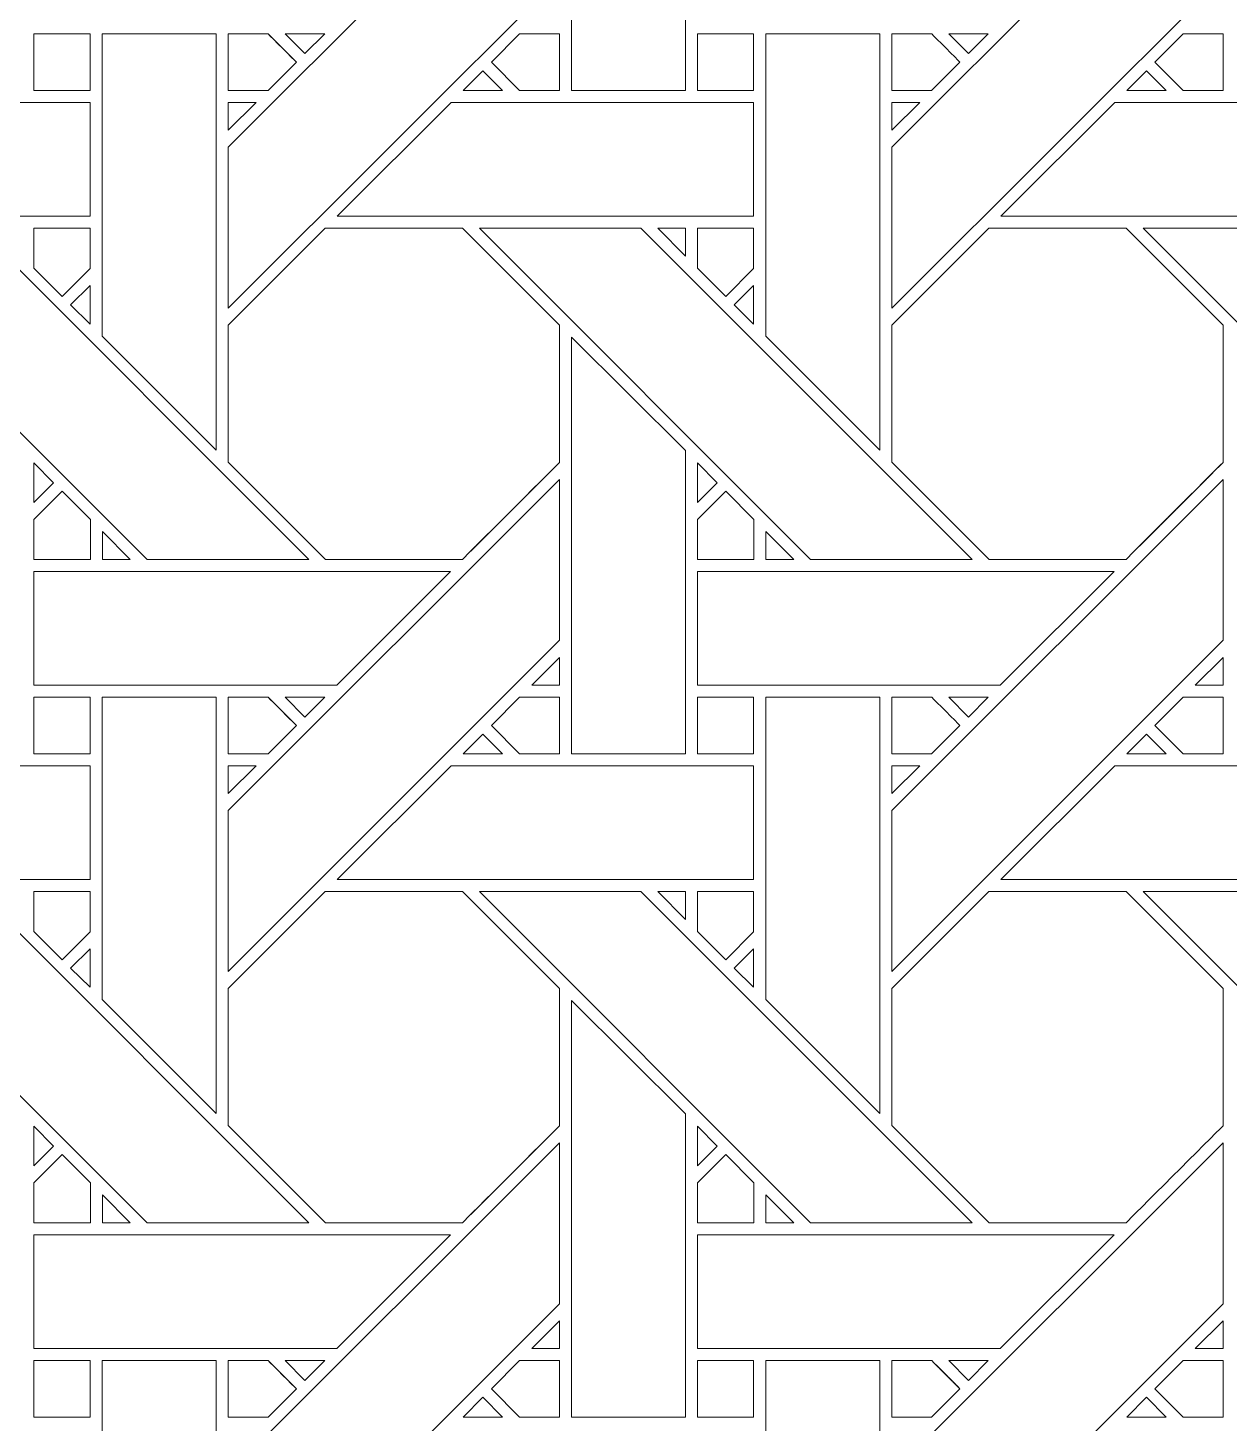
# Model space of a CAD drawing. Header units: inches. Extents: x 8.88 to 15.88, y 5.59 to 12.59.
# Drawn here: x 12.334 to 14.051, y 9.046 to 11.041 of the extents above; entities that cross this region are included whole.
import ezdxf

# ---------------------------------------------------------------- set-up
doc = ezdxf.new("R2010")
doc.units = ezdxf.units.IN
doc.header["$MEASUREMENT"] = 0
doc.layers.add('Design', color=7, linetype='Continuous', lineweight=0)

msp = doc.modelspace()

# ---------------------------------------------------------------- linework, layer by layer
at = {"layer": 'Design'}
for points, knots in [([(8.8829, 12.5948), (8.8829, 12.5948), (8.8829, 5.5948), (8.8829, 5.5948), (8.8829, 5.5948), (15.8829, 5.5948), (15.8829, 5.5948), (15.8829, 5.5948), (15.8829, 12.5948), (15.8829, 12.5948), (15.8829, 12.5948), (8.8829, 12.5948), (8.8829, 12.5948)], [0, 0, 0, 0, 1, 1, 1, 2, 2, 2, 3, 3, 3, 4, 4, 4, 4]), ([(9.1435, 12.3341), (9.1435, 12.3341), (9.1435, 5.8554), (9.1435, 5.8554), (9.1435, 5.8554), (15.6222, 5.8554), (15.6222, 5.8554), (15.6222, 5.8554), (15.6222, 12.3341), (15.6222, 12.3341), (15.6222, 12.3341), (9.1435, 12.3341), (9.1435, 12.3341)], [0, 0, 0, 0, 1, 1, 1, 2, 2, 2, 3, 3, 3, 4, 4, 4, 4]), ([(13.1112, 10.9519), (13.1112, 10.9519), (13.1112, 11.5477), (13.1112, 11.5477), (13.1112, 11.5477), (13.274, 11.3856), (13.274, 11.3856), (13.274, 11.3856), (13.274, 10.9519), (13.274, 10.9519), (13.274, 10.9519), (13.1112, 10.9519), (13.1112, 10.9519)], [0, 0, 0, 0, 1, 1, 1, 2, 2, 2, 3, 3, 3, 4, 4, 4, 4]), ([(13.0941, 11.1141), (13.0941, 11.1141), (12.6204, 10.6404), (12.6204, 10.6404), (12.6204, 10.6404), (12.6204, 10.8705), (12.6204, 10.8705), (12.6204, 10.8705), (13.0941, 11.3441), (13.0941, 11.3441), (13.0941, 11.3441), (13.0941, 11.1141), (13.0941, 11.1141)], [0, 0, 0, 0, 1, 1, 1, 2, 2, 2, 3, 3, 3, 4, 4, 4, 4]), ([(14.0428, 11.1141), (14.0428, 11.1141), (13.5691, 10.6404), (13.5691, 10.6404), (13.5691, 10.6404), (13.5691, 10.8705), (13.5691, 10.8705), (13.5691, 10.8705), (14.0428, 11.3441), (14.0428, 11.3441), (14.0428, 11.3441), (14.0428, 11.1141), (14.0428, 11.1141)], [0, 0, 0, 0, 1, 1, 1, 2, 2, 2, 3, 3, 3, 4, 4, 4, 4]), ([(12.3425, 11.0327), (12.3425, 11.0327), (12.4228, 11.0327), (12.4228, 11.0327), (12.4228, 11.0327), (12.4228, 10.9519), (12.4228, 10.9519), (12.4228, 10.9519), (12.3425, 10.9519), (12.3425, 10.9519), (12.3425, 10.9519), (12.3425, 11.0327), (12.3425, 11.0327)], [0, 0, 0, 0, 1, 1, 1, 2, 2, 2, 3, 3, 3, 4, 4, 4, 4]), ([(12.4228, 11.0327), (12.4228, 11.0327), (12.4228, 10.9519), (12.4228, 10.9519), (12.4228, 10.9519), (12.3425, 10.9519), (12.3425, 10.9519), (12.3425, 10.9519), (12.3425, 11.0327), (12.3425, 11.0327), (12.3425, 11.0327), (12.4228, 11.0327), (12.4228, 11.0327)], [0, 0, 0, 0, 1, 1, 1, 2, 2, 2, 3, 3, 3, 4, 4, 4, 4]), ([(12.4403, 10.6004), (12.4403, 10.6004), (12.4403, 11.0326), (12.4403, 11.0326), (12.4403, 11.0326), (12.6032, 11.0326), (12.6032, 11.0326), (12.6032, 11.0326), (12.6032, 10.4375), (12.6032, 10.4375), (12.6032, 10.4375), (12.4403, 10.6004), (12.4403, 10.6004)], [0, 0, 0, 0, 1, 1, 1, 2, 2, 2, 3, 3, 3, 4, 4, 4, 4]), ([(12.6775, 11.0327), (12.6826, 11.0276), (12.7134, 10.9967), (12.7178, 10.9923), (12.7178, 10.9923), (12.6774, 10.9519), (12.6774, 10.9519), (12.6774, 10.9519), (12.6204, 10.9519), (12.6204, 10.9519), (12.6204, 10.9519), (12.6204, 11.0327), (12.6204, 11.0327), (12.6204, 11.0327), (12.6775, 11.0327), (12.6775, 11.0327)], [0, 0, 0, 0, 1, 1, 1, 2, 2, 2, 3, 3, 3, 4, 4, 4, 5, 5, 5, 5]), ([(12.7178, 10.9923), (12.7178, 10.9923), (12.6774, 10.9519), (12.6774, 10.9519), (12.6774, 10.9519), (12.6204, 10.9519), (12.6204, 10.9519), (12.6204, 10.9519), (12.6204, 11.0327), (12.6204, 11.0327), (12.6204, 11.0327), (12.6775, 11.0327), (12.6775, 11.0327), (12.6828, 11.0274), (12.7136, 10.9965), (12.7178, 10.9923)], [0, 0, 0, 0, 1, 1, 1, 2, 2, 2, 3, 3, 3, 4, 4, 4, 5, 5, 5, 5]), ([(12.7018, 11.0326), (12.7018, 11.0326), (12.7583, 11.0326), (12.7583, 11.0326), (12.7583, 11.0326), (12.73, 11.0045), (12.73, 11.0045), (12.73, 11.0045), (12.7018, 11.0326), (12.7018, 11.0326)], [0, 0, 0, 0, 1, 1, 1, 2, 2, 2, 3, 3, 3, 3]), ([(13.037, 10.9519), (13.037, 10.9519), (12.9966, 10.9923), (12.9966, 10.9923), (12.9966, 10.9923), (13.037, 11.0327), (13.037, 11.0327), (13.037, 11.0327), (13.0941, 11.0327), (13.0941, 11.0327), (13.0941, 11.0327), (13.0941, 10.9519), (13.0941, 10.9519), (13.0941, 10.9519), (13.037, 10.9519), (13.037, 10.9519)], [0, 0, 0, 0, 1, 1, 1, 2, 2, 2, 3, 3, 3, 4, 4, 4, 5, 5, 5, 5]), ([(13.0941, 11.0327), (13.0941, 11.0327), (13.0941, 10.9519), (13.0941, 10.9519), (13.0941, 10.9519), (13.037, 10.9519), (13.037, 10.9519), (13.037, 10.9519), (12.9966, 10.9923), (12.9966, 10.9923), (12.9966, 10.9923), (13.037, 11.0327), (13.037, 11.0327), (13.037, 11.0327), (13.0941, 11.0327), (13.0941, 11.0327)], [0, 0, 0, 0, 1, 1, 1, 2, 2, 2, 3, 3, 3, 4, 4, 4, 5, 5, 5, 5]), ([(13.2913, 11.0327), (13.2913, 11.0327), (13.3715, 11.0327), (13.3715, 11.0327), (13.3715, 11.0327), (13.3715, 10.9519), (13.3715, 10.9519), (13.3715, 10.9519), (13.2913, 10.9519), (13.2913, 10.9519), (13.2913, 10.9519), (13.2913, 11.0327), (13.2913, 11.0327)], [0, 0, 0, 0, 1, 1, 1, 2, 2, 2, 3, 3, 3, 4, 4, 4, 4]), ([(13.3715, 11.0327), (13.3715, 11.0327), (13.3715, 10.9519), (13.3715, 10.9519), (13.3715, 10.9519), (13.2913, 10.9519), (13.2913, 10.9519), (13.2913, 10.9519), (13.2913, 11.0327), (13.2913, 11.0327), (13.2913, 11.0327), (13.3715, 11.0327), (13.3715, 11.0327)], [0, 0, 0, 0, 1, 1, 1, 2, 2, 2, 3, 3, 3, 4, 4, 4, 4]), ([(13.3891, 10.6005), (13.3891, 10.6005), (13.3891, 11.0326), (13.3891, 11.0326), (13.3891, 11.0326), (13.552, 11.0326), (13.552, 11.0326), (13.552, 11.0326), (13.552, 10.4375), (13.552, 10.4375), (13.552, 10.4375), (13.3891, 10.6005), (13.3891, 10.6005)], [0, 0, 0, 0, 1, 1, 1, 2, 2, 2, 3, 3, 3, 4, 4, 4, 4]), ([(13.6262, 11.0327), (13.6313, 11.0276), (13.6621, 10.9967), (13.6665, 10.9923), (13.6665, 10.9923), (13.6261, 10.9519), (13.6261, 10.9519), (13.6261, 10.9519), (13.5691, 10.9519), (13.5691, 10.9519), (13.5691, 10.9519), (13.5691, 11.0327), (13.5691, 11.0327), (13.5691, 11.0327), (13.6262, 11.0327), (13.6262, 11.0327)], [0, 0, 0, 0, 1, 1, 1, 2, 2, 2, 3, 3, 3, 4, 4, 4, 5, 5, 5, 5]), ([(13.6665, 10.9923), (13.6665, 10.9923), (13.6261, 10.9519), (13.6261, 10.9519), (13.6261, 10.9519), (13.5691, 10.9519), (13.5691, 10.9519), (13.5691, 10.9519), (13.5691, 11.0327), (13.5691, 11.0327), (13.5691, 11.0327), (13.6262, 11.0327), (13.6262, 11.0327), (13.6313, 11.0276), (13.6621, 10.9967), (13.6665, 10.9923)], [0, 0, 0, 0, 1, 1, 1, 2, 2, 2, 3, 3, 3, 4, 4, 4, 5, 5, 5, 5]), ([(13.6505, 11.0326), (13.6505, 11.0326), (13.707, 11.0326), (13.707, 11.0326), (13.707, 11.0326), (13.6787, 11.0045), (13.6787, 11.0045), (13.6787, 11.0045), (13.6505, 11.0326), (13.6505, 11.0326)], [0, 0, 0, 0, 1, 1, 1, 2, 2, 2, 3, 3, 3, 3]), ([(13.9857, 10.9519), (13.9857, 10.9519), (13.9453, 10.9923), (13.9453, 10.9923), (13.9453, 10.9923), (13.9858, 11.0327), (13.9858, 11.0327), (13.9858, 11.0327), (14.0428, 11.0327), (14.0428, 11.0327), (14.0428, 11.0327), (14.0428, 10.9519), (14.0428, 10.9519), (14.0428, 10.9519), (13.9857, 10.9519), (13.9857, 10.9519)], [0, 0, 0, 0, 1, 1, 1, 2, 2, 2, 3, 3, 3, 4, 4, 4, 5, 5, 5, 5]), ([(14.0428, 10.9519), (14.0428, 10.9519), (13.9857, 10.9519), (13.9857, 10.9519), (13.9857, 10.9519), (13.9453, 10.9923), (13.9453, 10.9923), (13.9453, 10.9923), (13.9858, 11.0327), (13.9858, 11.0327), (13.9858, 11.0327), (14.0428, 11.0327), (14.0428, 11.0327), (14.0428, 11.0327), (14.0428, 10.9519), (14.0428, 10.9519)], [0, 0, 0, 0, 1, 1, 1, 2, 2, 2, 3, 3, 3, 4, 4, 4, 5, 5, 5, 5]), ([(13.0127, 10.9519), (13.0127, 10.9519), (12.9562, 10.9519), (12.9562, 10.9519), (12.9562, 10.9519), (12.9845, 10.9801), (12.9845, 10.9801), (12.9845, 10.9801), (13.0127, 10.9519), (13.0127, 10.9519)], [0, 0, 0, 0, 1, 1, 1, 2, 2, 2, 3, 3, 3, 3]), ([(13.905, 10.9519), (13.905, 10.9519), (13.9332, 10.9801), (13.9332, 10.9801), (13.9332, 10.9801), (13.9615, 10.9519), (13.9615, 10.9519), (13.9615, 10.9519), (13.905, 10.9519), (13.905, 10.9519)], [0, 0, 0, 0, 1, 1, 1, 2, 2, 2, 3, 3, 3, 3]), ([(12.4228, 10.9347), (12.4228, 10.9347), (12.4228, 10.7719), (12.4228, 10.7719), (12.4228, 10.7719), (11.8275, 10.7719), (11.8275, 10.7719), (11.8275, 10.7719), (11.9904, 10.9347), (11.9904, 10.9347), (11.9904, 10.9347), (12.4228, 10.9347), (12.4228, 10.9347)], [0, 0, 0, 0, 1, 1, 1, 2, 2, 2, 3, 3, 3, 4, 4, 4, 4]), ([(12.6602, 10.9347), (12.6602, 10.9347), (12.6204, 10.8949), (12.6204, 10.8949), (12.6204, 10.8949), (12.6204, 10.9347), (12.6204, 10.9347), (12.6204, 10.9347), (12.6602, 10.9347), (12.6602, 10.9347)], [0, 0, 0, 0, 1, 1, 1, 2, 2, 2, 3, 3, 3, 3]), ([(13.3715, 10.9347), (13.3715, 10.9347), (13.3715, 10.7719), (13.3715, 10.7719), (13.3715, 10.7719), (12.7762, 10.7719), (12.7762, 10.7719), (12.7762, 10.7719), (12.9391, 10.9347), (12.9391, 10.9347), (12.9391, 10.9347), (13.3715, 10.9347), (13.3715, 10.9347)], [0, 0, 0, 0, 1, 1, 1, 2, 2, 2, 3, 3, 3, 4, 4, 4, 4]), ([(13.609, 10.9347), (13.609, 10.9347), (13.5691, 10.8949), (13.5691, 10.8949), (13.5691, 10.8949), (13.5691, 10.9347), (13.5691, 10.9347), (13.5691, 10.9347), (13.609, 10.9347), (13.609, 10.9347)], [0, 0, 0, 0, 1, 1, 1, 2, 2, 2, 3, 3, 3, 3]), ([(14.3203, 10.9347), (14.3203, 10.9347), (14.3203, 10.7719), (14.3203, 10.7719), (14.3203, 10.7719), (13.725, 10.7719), (13.725, 10.7719), (13.725, 10.7719), (13.8878, 10.9347), (13.8878, 10.9347), (13.8878, 10.9347), (14.3203, 10.9347), (14.3203, 10.9347)], [0, 0, 0, 0, 1, 1, 1, 2, 2, 2, 3, 3, 3, 4, 4, 4, 4]), ([(12.7354, 10.2811), (12.7354, 10.2811), (12.5044, 10.2811), (12.5044, 10.2811), (12.5044, 10.2811), (12.0308, 10.7548), (12.0308, 10.7548), (12.0308, 10.7548), (12.2618, 10.7548), (12.2618, 10.7548), (12.2618, 10.7548), (12.7354, 10.2811), (12.7354, 10.2811)], [0, 0, 0, 0, 1, 1, 1, 2, 2, 2, 3, 3, 3, 4, 4, 4, 4]), ([(12.4228, 10.7548), (12.4228, 10.7548), (12.4228, 10.6972), (12.4228, 10.6972), (12.4228, 10.6972), (12.3828, 10.6573), (12.3828, 10.6573), (12.3828, 10.6573), (12.3425, 10.6976), (12.3425, 10.6976), (12.3425, 10.6976), (12.3425, 10.7548), (12.3425, 10.7548), (12.3425, 10.7548), (12.4228, 10.7548), (12.4228, 10.7548)], [0, 0, 0, 0, 1, 1, 1, 2, 2, 2, 3, 3, 3, 4, 4, 4, 5, 5, 5, 5]), ([(12.4228, 10.6972), (12.4228, 10.6972), (12.3828, 10.6573), (12.3828, 10.6573), (12.3828, 10.6573), (12.3425, 10.6976), (12.3425, 10.6976), (12.3425, 10.6976), (12.3425, 10.7548), (12.3425, 10.7548), (12.3425, 10.7548), (12.4228, 10.7548), (12.4228, 10.7548), (12.4228, 10.7548), (12.4228, 10.6972), (12.4228, 10.6972)], [0, 0, 0, 0, 1, 1, 1, 2, 2, 2, 3, 3, 3, 4, 4, 4, 5, 5, 5, 5]), ([(12.7591, 10.7548), (12.7591, 10.7548), (12.9553, 10.7548), (12.9553, 10.7548), (12.9553, 10.7548), (13.0941, 10.6161), (13.0941, 10.6161), (13.0941, 10.6161), (13.0941, 10.4199), (13.0941, 10.4199), (13.0763, 10.4019), (12.9643, 10.2902), (12.9553, 10.2812), (12.9553, 10.2812), (12.7596, 10.2812), (12.7596, 10.2812), (12.7596, 10.2812), (12.6204, 10.4204), (12.6204, 10.4204), (12.6204, 10.4204), (12.6204, 10.6161), (12.6204, 10.6161), (12.6204, 10.6161), (12.7591, 10.7548), (12.7591, 10.7548)], [0, 0, 0, 0, 1, 1, 1, 2, 2, 2, 3, 3, 3, 4, 4, 4, 5, 5, 5, 6, 6, 6, 7, 7, 7, 8, 8, 8, 8]), ([(13.0941, 10.6161), (13.0941, 10.6161), (13.0941, 10.4199), (13.0941, 10.4199), (13.0759, 10.4016), (12.9641, 10.2899), (12.9553, 10.2812), (12.9553, 10.2812), (12.7596, 10.2812), (12.7596, 10.2812), (12.7596, 10.2812), (12.6204, 10.4204), (12.6204, 10.4204), (12.6204, 10.4204), (12.6204, 10.6161), (12.6204, 10.6161), (12.6204, 10.6161), (12.7591, 10.7548), (12.7591, 10.7548), (12.7591, 10.7548), (12.9553, 10.7548), (12.9553, 10.7548), (12.9553, 10.7548), (13.0941, 10.6161), (13.0941, 10.6161)], [0, 0, 0, 0, 1, 1, 1, 2, 2, 2, 3, 3, 3, 4, 4, 4, 5, 5, 5, 6, 6, 6, 7, 7, 7, 8, 8, 8, 8]), ([(13.6841, 10.2811), (13.6841, 10.2811), (13.4531, 10.2811), (13.4531, 10.2811), (13.4531, 10.2811), (12.9795, 10.7548), (12.9795, 10.7548), (12.9795, 10.7548), (13.2105, 10.7548), (13.2105, 10.7548), (13.2105, 10.7548), (13.6841, 10.2811), (13.6841, 10.2811)], [0, 0, 0, 0, 1, 1, 1, 2, 2, 2, 3, 3, 3, 4, 4, 4, 4]), ([(13.2346, 10.7548), (13.2346, 10.7548), (13.2741, 10.7548), (13.2741, 10.7548), (13.2741, 10.7548), (13.2741, 10.715), (13.2741, 10.715), (13.2741, 10.715), (13.2346, 10.7548), (13.2346, 10.7548)], [0, 0, 0, 0, 1, 1, 1, 2, 2, 2, 3, 3, 3, 3]), ([(13.3715, 10.7548), (13.3715, 10.7548), (13.3715, 10.6972), (13.3715, 10.6972), (13.3715, 10.6972), (13.3316, 10.6573), (13.3316, 10.6573), (13.3316, 10.6573), (13.2913, 10.6976), (13.2913, 10.6976), (13.2913, 10.6976), (13.2913, 10.7548), (13.2913, 10.7548), (13.2913, 10.7548), (13.3715, 10.7548), (13.3715, 10.7548)], [0, 0, 0, 0, 1, 1, 1, 2, 2, 2, 3, 3, 3, 4, 4, 4, 5, 5, 5, 5]), ([(13.3715, 10.6972), (13.3715, 10.6972), (13.3316, 10.6573), (13.3316, 10.6573), (13.3316, 10.6573), (13.2913, 10.6976), (13.2913, 10.6976), (13.2913, 10.6976), (13.2913, 10.7548), (13.2913, 10.7548), (13.2913, 10.7548), (13.3715, 10.7548), (13.3715, 10.7548), (13.3715, 10.7548), (13.3715, 10.6972), (13.3715, 10.6972)], [0, 0, 0, 0, 1, 1, 1, 2, 2, 2, 3, 3, 3, 4, 4, 4, 5, 5, 5, 5]), ([(13.7078, 10.7548), (13.7078, 10.7548), (13.904, 10.7548), (13.904, 10.7548), (13.904, 10.7548), (14.0428, 10.6161), (14.0428, 10.6161), (14.0428, 10.6161), (14.0428, 10.4199), (14.0428, 10.4199), (14.025, 10.4019), (13.9131, 10.2902), (13.9041, 10.2812), (13.9041, 10.2812), (13.7084, 10.2812), (13.7084, 10.2812), (13.7084, 10.2812), (13.5691, 10.4204), (13.5691, 10.4204), (13.5691, 10.4204), (13.5691, 10.6161), (13.5691, 10.6161), (13.5691, 10.6161), (13.7078, 10.7548), (13.7078, 10.7548)], [0, 0, 0, 0, 1, 1, 1, 2, 2, 2, 3, 3, 3, 4, 4, 4, 5, 5, 5, 6, 6, 6, 7, 7, 7, 8, 8, 8, 8]), ([(14.0428, 10.4199), (14.0246, 10.4015), (13.9128, 10.2899), (13.9041, 10.2812), (13.9041, 10.2812), (13.7084, 10.2812), (13.7084, 10.2812), (13.7084, 10.2812), (13.5691, 10.4204), (13.5691, 10.4204), (13.5691, 10.4204), (13.5691, 10.6161), (13.5691, 10.6161), (13.5691, 10.6161), (13.7078, 10.7548), (13.7078, 10.7548), (13.7078, 10.7548), (13.904, 10.7548), (13.904, 10.7548), (13.904, 10.7548), (14.0428, 10.6161), (14.0428, 10.6161), (14.0428, 10.6161), (14.0428, 10.4199), (14.0428, 10.4199)], [0, 0, 0, 0, 1, 1, 1, 2, 2, 2, 3, 3, 3, 4, 4, 4, 5, 5, 5, 6, 6, 6, 7, 7, 7, 8, 8, 8, 8]), ([(14.4018, 10.2811), (14.4018, 10.2811), (13.9283, 10.7548), (13.9283, 10.7548), (13.9283, 10.7548), (14.1592, 10.7548), (14.1592, 10.7548), (14.1592, 10.7548), (14.6329, 10.2811), (14.6329, 10.2811), (14.6329, 10.2811), (14.4018, 10.2811), (14.4018, 10.2811)], [0, 0, 0, 0, 1, 1, 1, 2, 2, 2, 3, 3, 3, 4, 4, 4, 4]), ([(12.4228, 10.6729), (12.4228, 10.6729), (12.4228, 10.6178), (12.4228, 10.6178), (12.4228, 10.6178), (12.395, 10.6452), (12.395, 10.6452), (12.395, 10.6452), (12.4228, 10.6729), (12.4228, 10.6729)], [0, 0, 0, 0, 1, 1, 1, 2, 2, 2, 3, 3, 3, 3]), ([(13.3715, 10.6729), (13.3715, 10.6729), (13.3715, 10.6178), (13.3715, 10.6178), (13.3715, 10.6178), (13.3438, 10.6452), (13.3438, 10.6452), (13.3438, 10.6452), (13.3715, 10.6729), (13.3715, 10.6729)], [0, 0, 0, 0, 1, 1, 1, 2, 2, 2, 3, 3, 3, 3]), ([(13.1112, 10.0031), (13.1112, 10.0031), (13.1112, 10.599), (13.1112, 10.599), (13.1112, 10.599), (13.274, 10.4368), (13.274, 10.4368), (13.274, 10.4368), (13.274, 10.0031), (13.274, 10.0031), (13.274, 10.0031), (13.1112, 10.0031), (13.1112, 10.0031)], [0, 0, 0, 0, 1, 1, 1, 2, 2, 2, 3, 3, 3, 4, 4, 4, 4]), ([(12.3425, 10.3626), (12.3425, 10.3626), (12.3425, 10.4193), (12.3425, 10.4193), (12.3425, 10.4193), (12.3707, 10.3908), (12.3707, 10.3908), (12.3707, 10.3908), (12.3425, 10.3626), (12.3425, 10.3626)], [0, 0, 0, 0, 1, 1, 1, 2, 2, 2, 3, 3, 3, 3]), ([(13.2913, 10.3626), (13.2913, 10.3626), (13.2913, 10.4193), (13.2913, 10.4193), (13.2913, 10.4193), (13.3195, 10.3908), (13.3195, 10.3908), (13.3195, 10.3908), (13.2913, 10.3626), (13.2913, 10.3626)], [0, 0, 0, 0, 1, 1, 1, 2, 2, 2, 3, 3, 3, 3]), ([(12.3425, 10.2809), (12.3425, 10.2809), (12.3425, 10.3382), (12.3425, 10.3382), (12.3425, 10.3382), (12.3829, 10.3785), (12.3829, 10.3785), (12.3829, 10.3785), (12.4232, 10.3382), (12.4232, 10.3382), (12.4232, 10.3382), (12.4232, 10.2809), (12.4232, 10.2809), (12.4232, 10.2809), (12.3425, 10.2809), (12.3425, 10.2809)], [0, 0, 0, 0, 1, 1, 1, 2, 2, 2, 3, 3, 3, 4, 4, 4, 5, 5, 5, 5]), ([(12.3829, 10.3785), (12.3829, 10.3785), (12.4232, 10.3382), (12.4232, 10.3382), (12.4232, 10.3382), (12.4232, 10.2809), (12.4232, 10.2809), (12.4232, 10.2809), (12.3425, 10.2809), (12.3425, 10.2809), (12.3425, 10.2809), (12.3425, 10.3382), (12.3425, 10.3382), (12.3425, 10.3382), (12.3829, 10.3785), (12.3829, 10.3785)], [0, 0, 0, 0, 1, 1, 1, 2, 2, 2, 3, 3, 3, 4, 4, 4, 5, 5, 5, 5]), ([(13.0941, 10.1654), (13.0941, 10.1654), (12.6204, 9.6917), (12.6204, 9.6917), (12.6204, 9.6917), (12.6204, 9.9218), (12.6204, 9.9218), (12.6204, 9.9218), (13.0941, 10.3954), (13.0941, 10.3954), (13.0941, 10.3954), (13.0941, 10.1654), (13.0941, 10.1654)], [0, 0, 0, 0, 1, 1, 1, 2, 2, 2, 3, 3, 3, 4, 4, 4, 4]), ([(13.2913, 10.2809), (13.2913, 10.2809), (13.2913, 10.3382), (13.2913, 10.3382), (13.2913, 10.3382), (13.3316, 10.3785), (13.3316, 10.3785), (13.3316, 10.3785), (13.3719, 10.3382), (13.3719, 10.3382), (13.3719, 10.3382), (13.3719, 10.2809), (13.3719, 10.2809), (13.3719, 10.2809), (13.2913, 10.2809), (13.2913, 10.2809)], [0, 0, 0, 0, 1, 1, 1, 2, 2, 2, 3, 3, 3, 4, 4, 4, 5, 5, 5, 5]), ([(13.2973, 10.3442), (13.2973, 10.3442), (13.3316, 10.3785), (13.3316, 10.3785), (13.3316, 10.3785), (13.3719, 10.3382), (13.3719, 10.3382), (13.3719, 10.3382), (13.3719, 10.2809), (13.3719, 10.2809), (13.3719, 10.2809), (13.2913, 10.2809), (13.2913, 10.2809), (13.2913, 10.2809), (13.2913, 10.3382), (13.2913, 10.3382), (13.2913, 10.3382), (13.2973, 10.3442), (13.2973, 10.3442)], [0, 0, 0, 0, 1, 1, 1, 2, 2, 2, 3, 3, 3, 4, 4, 4, 5, 5, 5, 6, 6, 6, 6]), ([(14.0428, 10.1654), (14.0428, 10.1654), (13.5691, 9.6917), (13.5691, 9.6917), (13.5691, 9.6917), (13.5691, 9.9218), (13.5691, 9.9218), (13.5691, 9.9218), (14.0428, 10.3954), (14.0428, 10.3954), (14.0428, 10.3954), (14.0428, 10.1654), (14.0428, 10.1654)], [0, 0, 0, 0, 1, 1, 1, 2, 2, 2, 3, 3, 3, 4, 4, 4, 4]), ([(12.4405, 10.2811), (12.4405, 10.2811), (12.4405, 10.3209), (12.4405, 10.3209), (12.4405, 10.3209), (12.4802, 10.2811), (12.4802, 10.2811), (12.4802, 10.2811), (12.4405, 10.2811), (12.4405, 10.2811)], [0, 0, 0, 0, 1, 1, 1, 2, 2, 2, 3, 3, 3, 3]), ([(13.3892, 10.2811), (13.3892, 10.2811), (13.3892, 10.3209), (13.3892, 10.3209), (13.3892, 10.3209), (13.4289, 10.2811), (13.4289, 10.2811), (13.4289, 10.2811), (13.3892, 10.2811), (13.3892, 10.2811)], [0, 0, 0, 0, 1, 1, 1, 2, 2, 2, 3, 3, 3, 3]), ([(12.9382, 10.2639), (12.9382, 10.2639), (12.7755, 10.1012), (12.7755, 10.1012), (12.7755, 10.1012), (12.3425, 10.1012), (12.3425, 10.1012), (12.3425, 10.1012), (12.3425, 10.2639), (12.3425, 10.2639), (12.3425, 10.2639), (12.9382, 10.2639), (12.9382, 10.2639)], [0, 0, 0, 0, 1, 1, 1, 2, 2, 2, 3, 3, 3, 4, 4, 4, 4]), ([(13.887, 10.2639), (13.887, 10.2639), (13.7242, 10.1012), (13.7242, 10.1012), (13.7242, 10.1012), (13.2913, 10.1012), (13.2913, 10.1012), (13.2913, 10.1012), (13.2913, 10.2639), (13.2913, 10.2639), (13.2913, 10.2639), (13.887, 10.2639), (13.887, 10.2639)], [0, 0, 0, 0, 1, 1, 1, 2, 2, 2, 3, 3, 3, 4, 4, 4, 4]), ([(13.0543, 10.1012), (13.0543, 10.1012), (13.0941, 10.141), (13.0941, 10.141), (13.0941, 10.141), (13.0941, 10.1012), (13.0941, 10.1012), (13.0941, 10.1012), (13.0543, 10.1012), (13.0543, 10.1012)], [0, 0, 0, 0, 1, 1, 1, 2, 2, 2, 3, 3, 3, 3]), ([(14.003, 10.1012), (14.003, 10.1012), (14.0428, 10.141), (14.0428, 10.141), (14.0428, 10.141), (14.0428, 10.1012), (14.0428, 10.1012), (14.0428, 10.1012), (14.003, 10.1012), (14.003, 10.1012)], [0, 0, 0, 0, 1, 1, 1, 2, 2, 2, 3, 3, 3, 3]), ([(12.3425, 10.0839), (12.3425, 10.0839), (12.4228, 10.0839), (12.4228, 10.0839), (12.4228, 10.0839), (12.4228, 10.0031), (12.4228, 10.0031), (12.4228, 10.0031), (12.3425, 10.0031), (12.3425, 10.0031), (12.3425, 10.0031), (12.3425, 10.0839), (12.3425, 10.0839)], [0, 0, 0, 0, 1, 1, 1, 2, 2, 2, 3, 3, 3, 4, 4, 4, 4]), ([(12.4228, 10.0839), (12.4228, 10.0839), (12.4228, 10.0031), (12.4228, 10.0031), (12.4228, 10.0031), (12.3425, 10.0031), (12.3425, 10.0031), (12.3425, 10.0031), (12.3425, 10.0839), (12.3425, 10.0839), (12.3425, 10.0839), (12.4228, 10.0839), (12.4228, 10.0839)], [0, 0, 0, 0, 1, 1, 1, 2, 2, 2, 3, 3, 3, 4, 4, 4, 4]), ([(12.4403, 9.6517), (12.4403, 9.6517), (12.4403, 10.0839), (12.4403, 10.0839), (12.4403, 10.0839), (12.6032, 10.0839), (12.6032, 10.0839), (12.6032, 10.0839), (12.6032, 9.4888), (12.6032, 9.4888), (12.6032, 9.4888), (12.4403, 9.6517), (12.4403, 9.6517)], [0, 0, 0, 0, 1, 1, 1, 2, 2, 2, 3, 3, 3, 4, 4, 4, 4]), ([(12.6775, 10.0839), (12.6826, 10.0788), (12.7134, 10.048), (12.7178, 10.0436), (12.7178, 10.0436), (12.6774, 10.0032), (12.6774, 10.0032), (12.6774, 10.0032), (12.6204, 10.0032), (12.6204, 10.0032), (12.6204, 10.0032), (12.6204, 10.0839), (12.6204, 10.0839), (12.6204, 10.0839), (12.6775, 10.0839), (12.6775, 10.0839)], [0, 0, 0, 0, 1, 1, 1, 2, 2, 2, 3, 3, 3, 4, 4, 4, 5, 5, 5, 5]), ([(12.7019, 10.0595), (12.7019, 10.0595), (12.7178, 10.0436), (12.7178, 10.0436), (12.7178, 10.0436), (12.6774, 10.0032), (12.6774, 10.0032), (12.6774, 10.0032), (12.6204, 10.0032), (12.6204, 10.0032), (12.6204, 10.0032), (12.6204, 10.0839), (12.6204, 10.0839), (12.6204, 10.0839), (12.6775, 10.0839), (12.6775, 10.0839), (12.6828, 10.0786), (12.6927, 10.0688), (12.7019, 10.0595)], [0, 0, 0, 0, 1, 1, 1, 2, 2, 2, 3, 3, 3, 4, 4, 4, 5, 5, 5, 6, 6, 6, 6]), ([(12.7018, 10.0839), (12.7018, 10.0839), (12.7583, 10.0839), (12.7583, 10.0839), (12.7583, 10.0839), (12.73, 10.0557), (12.73, 10.0557), (12.73, 10.0557), (12.7018, 10.0839), (12.7018, 10.0839)], [0, 0, 0, 0, 1, 1, 1, 2, 2, 2, 3, 3, 3, 3]), ([(13.037, 10.0031), (13.037, 10.0031), (12.9966, 10.0435), (12.9966, 10.0435), (12.9966, 10.0435), (13.037, 10.084), (13.037, 10.084), (13.037, 10.084), (13.0941, 10.084), (13.0941, 10.084), (13.0941, 10.084), (13.0941, 10.0031), (13.0941, 10.0031), (13.0941, 10.0031), (13.037, 10.0031), (13.037, 10.0031)], [0, 0, 0, 0, 1, 1, 1, 2, 2, 2, 3, 3, 3, 4, 4, 4, 5, 5, 5, 5]), ([(13.0941, 10.084), (13.0941, 10.084), (13.0941, 10.0031), (13.0941, 10.0031), (13.0941, 10.0031), (13.037, 10.0031), (13.037, 10.0031), (13.037, 10.0031), (12.9966, 10.0435), (12.9966, 10.0435), (12.9966, 10.0435), (13.037, 10.084), (13.037, 10.084), (13.037, 10.084), (13.0941, 10.084), (13.0941, 10.084)], [0, 0, 0, 0, 1, 1, 1, 2, 2, 2, 3, 3, 3, 4, 4, 4, 5, 5, 5, 5]), ([(13.2913, 10.0839), (13.2913, 10.0839), (13.3715, 10.0839), (13.3715, 10.0839), (13.3715, 10.0839), (13.3715, 10.0031), (13.3715, 10.0031), (13.3715, 10.0031), (13.2913, 10.0031), (13.2913, 10.0031), (13.2913, 10.0031), (13.2913, 10.0839), (13.2913, 10.0839)], [0, 0, 0, 0, 1, 1, 1, 2, 2, 2, 3, 3, 3, 4, 4, 4, 4]), ([(13.3715, 10.0839), (13.3715, 10.0839), (13.3715, 10.0031), (13.3715, 10.0031), (13.3715, 10.0031), (13.2913, 10.0031), (13.2913, 10.0031), (13.2913, 10.0031), (13.2913, 10.0839), (13.2913, 10.0839), (13.2913, 10.0839), (13.3715, 10.0839), (13.3715, 10.0839)], [0, 0, 0, 0, 1, 1, 1, 2, 2, 2, 3, 3, 3, 4, 4, 4, 4]), ([(13.552, 9.4888), (13.552, 9.4888), (13.3891, 9.6517), (13.3891, 9.6517), (13.3891, 9.6517), (13.3891, 10.0839), (13.3891, 10.0839), (13.3891, 10.0839), (13.552, 10.0839), (13.552, 10.0839), (13.552, 10.0839), (13.552, 9.4888), (13.552, 9.4888)], [0, 0, 0, 0, 1, 1, 1, 2, 2, 2, 3, 3, 3, 4, 4, 4, 4]), ([(13.6262, 10.0839), (13.6313, 10.0788), (13.6621, 10.048), (13.6665, 10.0436), (13.6665, 10.0436), (13.6261, 10.0032), (13.6261, 10.0032), (13.6261, 10.0032), (13.5691, 10.0032), (13.5691, 10.0032), (13.5691, 10.0032), (13.5691, 10.0839), (13.5691, 10.0839), (13.5691, 10.0839), (13.6262, 10.0839), (13.6262, 10.0839)], [0, 0, 0, 0, 1, 1, 1, 2, 2, 2, 3, 3, 3, 4, 4, 4, 5, 5, 5, 5]), ([(13.5691, 10.0032), (13.5691, 10.0032), (13.5691, 10.0839), (13.5691, 10.0839), (13.5691, 10.0839), (13.6262, 10.0839), (13.6262, 10.0839), (13.6313, 10.0788), (13.6621, 10.048), (13.6665, 10.0436), (13.6665, 10.0436), (13.6261, 10.0032), (13.6261, 10.0032), (13.6261, 10.0032), (13.5691, 10.0032), (13.5691, 10.0032)], [0, 0, 0, 0, 1, 1, 1, 2, 2, 2, 3, 3, 3, 4, 4, 4, 5, 5, 5, 5]), ([(13.6505, 10.0839), (13.6505, 10.0839), (13.707, 10.0839), (13.707, 10.0839), (13.707, 10.0839), (13.6787, 10.0557), (13.6787, 10.0557), (13.6787, 10.0557), (13.6505, 10.0839), (13.6505, 10.0839)], [0, 0, 0, 0, 1, 1, 1, 2, 2, 2, 3, 3, 3, 3]), ([(13.9857, 10.0031), (13.9857, 10.0031), (13.9453, 10.0435), (13.9453, 10.0435), (13.9453, 10.0435), (13.9858, 10.084), (13.9858, 10.084), (13.9858, 10.084), (14.0428, 10.084), (14.0428, 10.084), (14.0428, 10.084), (14.0428, 10.0031), (14.0428, 10.0031), (14.0428, 10.0031), (13.9857, 10.0031), (13.9857, 10.0031)], [0, 0, 0, 0, 1, 1, 1, 2, 2, 2, 3, 3, 3, 4, 4, 4, 5, 5, 5, 5]), ([(14.0428, 10.0031), (14.0428, 10.0031), (13.9857, 10.0031), (13.9857, 10.0031), (13.9857, 10.0031), (13.9453, 10.0435), (13.9453, 10.0435), (13.9453, 10.0435), (13.9858, 10.084), (13.9858, 10.084), (13.9858, 10.084), (14.0428, 10.084), (14.0428, 10.084), (14.0428, 10.084), (14.0428, 10.0031), (14.0428, 10.0031)], [0, 0, 0, 0, 1, 1, 1, 2, 2, 2, 3, 3, 3, 4, 4, 4, 5, 5, 5, 5]), ([(13.0127, 10.0031), (13.0127, 10.0031), (12.9562, 10.0031), (12.9562, 10.0031), (12.9562, 10.0031), (12.9845, 10.0314), (12.9845, 10.0314), (12.9845, 10.0314), (13.0127, 10.0031), (13.0127, 10.0031)], [0, 0, 0, 0, 1, 1, 1, 2, 2, 2, 3, 3, 3, 3]), ([(13.905, 10.0031), (13.905, 10.0031), (13.9332, 10.0314), (13.9332, 10.0314), (13.9332, 10.0314), (13.9615, 10.0031), (13.9615, 10.0031), (13.9615, 10.0031), (13.905, 10.0031), (13.905, 10.0031)], [0, 0, 0, 0, 1, 1, 1, 2, 2, 2, 3, 3, 3, 3]), ([(12.4228, 9.986), (12.4228, 9.986), (12.4228, 9.8232), (12.4228, 9.8232), (12.4228, 9.8232), (11.8275, 9.8232), (11.8275, 9.8232), (11.8275, 9.8232), (11.9904, 9.986), (11.9904, 9.986), (11.9904, 9.986), (12.4228, 9.986), (12.4228, 9.986)], [0, 0, 0, 0, 1, 1, 1, 2, 2, 2, 3, 3, 3, 4, 4, 4, 4]), ([(12.6602, 9.986), (12.6602, 9.986), (12.6204, 9.9462), (12.6204, 9.9462), (12.6204, 9.9462), (12.6204, 9.986), (12.6204, 9.986), (12.6204, 9.986), (12.6602, 9.986), (12.6602, 9.986)], [0, 0, 0, 0, 1, 1, 1, 2, 2, 2, 3, 3, 3, 3]), ([(13.3715, 9.986), (13.3715, 9.986), (13.3715, 9.8232), (13.3715, 9.8232), (13.3715, 9.8232), (12.7762, 9.8232), (12.7762, 9.8232), (12.7762, 9.8232), (12.9391, 9.986), (12.9391, 9.986), (12.9391, 9.986), (13.3715, 9.986), (13.3715, 9.986)], [0, 0, 0, 0, 1, 1, 1, 2, 2, 2, 3, 3, 3, 4, 4, 4, 4]), ([(13.609, 9.986), (13.609, 9.986), (13.5691, 9.9462), (13.5691, 9.9462), (13.5691, 9.9462), (13.5691, 9.986), (13.5691, 9.986), (13.5691, 9.986), (13.609, 9.986), (13.609, 9.986)], [0, 0, 0, 0, 1, 1, 1, 2, 2, 2, 3, 3, 3, 3]), ([(14.3203, 9.986), (14.3203, 9.986), (14.3203, 9.8232), (14.3203, 9.8232), (14.3203, 9.8232), (13.725, 9.8232), (13.725, 9.8232), (13.725, 9.8232), (13.8878, 9.986), (13.8878, 9.986), (13.8878, 9.986), (14.3203, 9.986), (14.3203, 9.986)], [0, 0, 0, 0, 1, 1, 1, 2, 2, 2, 3, 3, 3, 4, 4, 4, 4]), ([(12.7354, 9.3324), (12.7354, 9.3324), (12.5044, 9.3324), (12.5044, 9.3324), (12.5044, 9.3324), (12.0308, 9.8061), (12.0308, 9.8061), (12.0308, 9.8061), (12.2618, 9.8061), (12.2618, 9.8061), (12.2618, 9.8061), (12.7354, 9.3324), (12.7354, 9.3324)], [0, 0, 0, 0, 1, 1, 1, 2, 2, 2, 3, 3, 3, 4, 4, 4, 4]), ([(12.4228, 9.8061), (12.4228, 9.8061), (12.4228, 9.7485), (12.4228, 9.7485), (12.4228, 9.7485), (12.3828, 9.7085), (12.3828, 9.7085), (12.3828, 9.7085), (12.3425, 9.7489), (12.3425, 9.7489), (12.3425, 9.7489), (12.3425, 9.8061), (12.3425, 9.8061), (12.3425, 9.8061), (12.4228, 9.8061), (12.4228, 9.8061)], [0, 0, 0, 0, 1, 1, 1, 2, 2, 2, 3, 3, 3, 4, 4, 4, 5, 5, 5, 5]), ([(12.4228, 9.7485), (12.4228, 9.7485), (12.3828, 9.7085), (12.3828, 9.7085), (12.3828, 9.7085), (12.3425, 9.7489), (12.3425, 9.7489), (12.3425, 9.7489), (12.3425, 9.8061), (12.3425, 9.8061), (12.3425, 9.8061), (12.4228, 9.8061), (12.4228, 9.8061), (12.4228, 9.8061), (12.4228, 9.7485), (12.4228, 9.7485)], [0, 0, 0, 0, 1, 1, 1, 2, 2, 2, 3, 3, 3, 4, 4, 4, 5, 5, 5, 5]), ([(12.7591, 9.8061), (12.7591, 9.8061), (12.9553, 9.8061), (12.9553, 9.8061), (12.9553, 9.8061), (13.0941, 9.6673), (13.0941, 9.6673), (13.0941, 9.6673), (13.0941, 9.4711), (13.0941, 9.4711), (13.0763, 9.4532), (12.9643, 9.3414), (12.9553, 9.3324), (12.9553, 9.3324), (12.7596, 9.3324), (12.7596, 9.3324), (12.7596, 9.3324), (12.6204, 9.4717), (12.6204, 9.4717), (12.6204, 9.4717), (12.6204, 9.6673), (12.6204, 9.6673), (12.6204, 9.6673), (12.7591, 9.8061), (12.7591, 9.8061)], [0, 0, 0, 0, 1, 1, 1, 2, 2, 2, 3, 3, 3, 4, 4, 4, 5, 5, 5, 6, 6, 6, 7, 7, 7, 8, 8, 8, 8]), ([(13.0941, 9.4711), (13.0759, 9.4529), (12.9641, 9.3412), (12.9553, 9.3324), (12.9553, 9.3324), (12.7596, 9.3324), (12.7596, 9.3324), (12.7596, 9.3324), (12.6204, 9.4717), (12.6204, 9.4717), (12.6204, 9.4717), (12.6204, 9.6673), (12.6204, 9.6673), (12.6204, 9.6673), (12.7591, 9.8061), (12.7591, 9.8061), (12.7591, 9.8061), (12.9553, 9.8061), (12.9553, 9.8061), (12.9553, 9.8061), (13.0941, 9.6673), (13.0941, 9.6673), (13.0941, 9.6673), (13.0941, 9.4711), (13.0941, 9.4711)], [0, 0, 0, 0, 1, 1, 1, 2, 2, 2, 3, 3, 3, 4, 4, 4, 5, 5, 5, 6, 6, 6, 7, 7, 7, 8, 8, 8, 8]), ([(13.4531, 9.3324), (13.4531, 9.3324), (12.9795, 9.8061), (12.9795, 9.8061), (12.9795, 9.8061), (13.2105, 9.8061), (13.2105, 9.8061), (13.2105, 9.8061), (13.6841, 9.3324), (13.6841, 9.3324), (13.6841, 9.3324), (13.4531, 9.3324), (13.4531, 9.3324)], [0, 0, 0, 0, 1, 1, 1, 2, 2, 2, 3, 3, 3, 4, 4, 4, 4]), ([(13.2346, 9.8061), (13.2346, 9.8061), (13.2741, 9.8061), (13.2741, 9.8061), (13.2741, 9.8061), (13.2741, 9.7662), (13.2741, 9.7662), (13.2741, 9.7662), (13.2346, 9.8061), (13.2346, 9.8061)], [0, 0, 0, 0, 1, 1, 1, 2, 2, 2, 3, 3, 3, 3]), ([(13.3715, 9.8061), (13.3715, 9.8061), (13.3715, 9.7485), (13.3715, 9.7485), (13.3715, 9.7485), (13.3316, 9.7085), (13.3316, 9.7085), (13.3316, 9.7085), (13.2913, 9.7489), (13.2913, 9.7489), (13.2913, 9.7489), (13.2913, 9.8061), (13.2913, 9.8061), (13.2913, 9.8061), (13.3715, 9.8061), (13.3715, 9.8061)], [0, 0, 0, 0, 1, 1, 1, 2, 2, 2, 3, 3, 3, 4, 4, 4, 5, 5, 5, 5]), ([(13.3715, 9.7485), (13.3715, 9.7485), (13.3316, 9.7085), (13.3316, 9.7085), (13.3316, 9.7085), (13.2913, 9.7489), (13.2913, 9.7489), (13.2913, 9.7489), (13.2913, 9.8061), (13.2913, 9.8061), (13.2913, 9.8061), (13.3715, 9.8061), (13.3715, 9.8061), (13.3715, 9.8061), (13.3715, 9.7485), (13.3715, 9.7485)], [0, 0, 0, 0, 1, 1, 1, 2, 2, 2, 3, 3, 3, 4, 4, 4, 5, 5, 5, 5]), ([(13.7078, 9.8061), (13.7078, 9.8061), (13.904, 9.8061), (13.904, 9.8061), (13.904, 9.8061), (14.0428, 9.6673), (14.0428, 9.6673), (14.0428, 9.6673), (14.0428, 9.4711), (14.0428, 9.4711), (14.025, 9.4532), (13.9131, 9.3414), (13.9041, 9.3324), (13.9041, 9.3324), (13.7084, 9.3324), (13.7084, 9.3324), (13.7084, 9.3324), (13.5691, 9.4717), (13.5691, 9.4717), (13.5691, 9.4717), (13.5691, 9.6673), (13.5691, 9.6673), (13.5691, 9.6673), (13.7078, 9.8061), (13.7078, 9.8061)], [0, 0, 0, 0, 1, 1, 1, 2, 2, 2, 3, 3, 3, 4, 4, 4, 5, 5, 5, 6, 6, 6, 7, 7, 7, 8, 8, 8, 8]), ([(14.0428, 9.4711), (14.025, 9.4532), (13.9131, 9.3414), (13.9041, 9.3324), (13.9041, 9.3324), (13.7084, 9.3324), (13.7084, 9.3324), (13.7084, 9.3324), (13.5691, 9.4717), (13.5691, 9.4717), (13.5691, 9.4717), (13.5691, 9.6673), (13.5691, 9.6673), (13.5691, 9.6673), (13.7078, 9.8061), (13.7078, 9.8061), (13.7078, 9.8061), (13.904, 9.8061), (13.904, 9.8061), (13.904, 9.8061), (14.0428, 9.6673), (14.0428, 9.6673), (14.0428, 9.6673), (14.0428, 9.4711), (14.0428, 9.4711)], [0, 0, 0, 0, 1, 1, 1, 2, 2, 2, 3, 3, 3, 4, 4, 4, 5, 5, 5, 6, 6, 6, 7, 7, 7, 8, 8, 8, 8]), ([(14.4018, 9.3324), (14.4018, 9.3324), (13.9283, 9.8061), (13.9283, 9.8061), (13.9283, 9.8061), (14.1592, 9.8061), (14.1592, 9.8061), (14.1592, 9.8061), (14.6329, 9.3324), (14.6329, 9.3324), (14.6329, 9.3324), (14.4018, 9.3324), (14.4018, 9.3324)], [0, 0, 0, 0, 1, 1, 1, 2, 2, 2, 3, 3, 3, 4, 4, 4, 4]), ([(12.4228, 9.7242), (12.4228, 9.7242), (12.4228, 9.6691), (12.4228, 9.6691), (12.4228, 9.6691), (12.395, 9.6964), (12.395, 9.6964), (12.395, 9.6964), (12.4228, 9.7242), (12.4228, 9.7242)], [0, 0, 0, 0, 1, 1, 1, 2, 2, 2, 3, 3, 3, 3]), ([(13.3715, 9.7242), (13.3715, 9.7242), (13.3715, 9.6691), (13.3715, 9.6691), (13.3715, 9.6691), (13.3438, 9.6964), (13.3438, 9.6964), (13.3438, 9.6964), (13.3715, 9.7242), (13.3715, 9.7242)], [0, 0, 0, 0, 1, 1, 1, 2, 2, 2, 3, 3, 3, 3]), ([(13.1112, 9.0544), (13.1112, 9.0544), (13.1112, 9.6502), (13.1112, 9.6502), (13.1112, 9.6502), (13.274, 9.4881), (13.274, 9.4881), (13.274, 9.4881), (13.274, 9.0544), (13.274, 9.0544), (13.274, 9.0544), (13.1112, 9.0544), (13.1112, 9.0544)], [0, 0, 0, 0, 1, 1, 1, 2, 2, 2, 3, 3, 3, 4, 4, 4, 4]), ([(12.3425, 9.4138), (12.3425, 9.4138), (12.3425, 9.4706), (12.3425, 9.4706), (12.3425, 9.4706), (12.3707, 9.442), (12.3707, 9.442), (12.3707, 9.442), (12.3425, 9.4138), (12.3425, 9.4138)], [0, 0, 0, 0, 1, 1, 1, 2, 2, 2, 3, 3, 3, 3]), ([(13.2913, 9.4138), (13.2913, 9.4138), (13.2913, 9.4706), (13.2913, 9.4706), (13.2913, 9.4706), (13.3195, 9.442), (13.3195, 9.442), (13.3195, 9.442), (13.2913, 9.4138), (13.2913, 9.4138)], [0, 0, 0, 0, 1, 1, 1, 2, 2, 2, 3, 3, 3, 3]), ([(13.0941, 9.2166), (13.0941, 9.2166), (12.6204, 8.743), (12.6204, 8.743), (12.6204, 8.743), (12.6204, 8.9731), (12.6204, 8.9731), (12.6204, 8.9731), (13.0941, 9.4467), (13.0941, 9.4467), (13.0941, 9.4467), (13.0941, 9.2166), (13.0941, 9.2166)], [0, 0, 0, 0, 1, 1, 1, 2, 2, 2, 3, 3, 3, 4, 4, 4, 4]), ([(14.0428, 9.2166), (14.0428, 9.2166), (13.5691, 8.743), (13.5691, 8.743), (13.5691, 8.743), (13.5691, 8.9731), (13.5691, 8.9731), (13.5691, 8.9731), (14.0428, 9.4467), (14.0428, 9.4467), (14.0428, 9.4467), (14.0428, 9.2166), (14.0428, 9.2166)], [0, 0, 0, 0, 1, 1, 1, 2, 2, 2, 3, 3, 3, 4, 4, 4, 4]), ([(12.3425, 9.3322), (12.3425, 9.3322), (12.3425, 9.3895), (12.3425, 9.3895), (12.3425, 9.3895), (12.3829, 9.4298), (12.3829, 9.4298), (12.3829, 9.4298), (12.4232, 9.3895), (12.4232, 9.3895), (12.4232, 9.3895), (12.4232, 9.3322), (12.4232, 9.3322), (12.4232, 9.3322), (12.3425, 9.3322), (12.3425, 9.3322)], [0, 0, 0, 0, 1, 1, 1, 2, 2, 2, 3, 3, 3, 4, 4, 4, 5, 5, 5, 5]), ([(12.3829, 9.4298), (12.3829, 9.4298), (12.4232, 9.3895), (12.4232, 9.3895), (12.4232, 9.3895), (12.4232, 9.3322), (12.4232, 9.3322), (12.4232, 9.3322), (12.3425, 9.3322), (12.3425, 9.3322), (12.3425, 9.3322), (12.3425, 9.3895), (12.3425, 9.3895), (12.3425, 9.3895), (12.3829, 9.4298), (12.3829, 9.4298)], [0, 0, 0, 0, 1, 1, 1, 2, 2, 2, 3, 3, 3, 4, 4, 4, 5, 5, 5, 5]), ([(13.2913, 9.3322), (13.2913, 9.3322), (13.2913, 9.3895), (13.2913, 9.3895), (13.2913, 9.3895), (13.3316, 9.4298), (13.3316, 9.4298), (13.3316, 9.4298), (13.3719, 9.3895), (13.3719, 9.3895), (13.3719, 9.3895), (13.3719, 9.3322), (13.3719, 9.3322), (13.3719, 9.3322), (13.2913, 9.3322), (13.2913, 9.3322)], [0, 0, 0, 0, 1, 1, 1, 2, 2, 2, 3, 3, 3, 4, 4, 4, 5, 5, 5, 5]), ([(13.2967, 9.3949), (13.2967, 9.3949), (13.3316, 9.4298), (13.3316, 9.4298), (13.3316, 9.4298), (13.3719, 9.3895), (13.3719, 9.3895), (13.3719, 9.3895), (13.3719, 9.3322), (13.3719, 9.3322), (13.3719, 9.3322), (13.2913, 9.3322), (13.2913, 9.3322), (13.2913, 9.3322), (13.2913, 9.3895), (13.2913, 9.3895), (13.2913, 9.3895), (13.2967, 9.3949), (13.2967, 9.3949)], [0, 0, 0, 0, 1, 1, 1, 2, 2, 2, 3, 3, 3, 4, 4, 4, 5, 5, 5, 6, 6, 6, 6]), ([(12.4405, 9.3324), (12.4405, 9.3324), (12.4405, 9.3722), (12.4405, 9.3722), (12.4405, 9.3722), (12.4802, 9.3324), (12.4802, 9.3324), (12.4802, 9.3324), (12.4405, 9.3324), (12.4405, 9.3324)], [0, 0, 0, 0, 1, 1, 1, 2, 2, 2, 3, 3, 3, 3]), ([(13.3892, 9.3324), (13.3892, 9.3324), (13.3892, 9.3722), (13.3892, 9.3722), (13.3892, 9.3722), (13.4289, 9.3324), (13.4289, 9.3324), (13.4289, 9.3324), (13.3892, 9.3324), (13.3892, 9.3324)], [0, 0, 0, 0, 1, 1, 1, 2, 2, 2, 3, 3, 3, 3]), ([(12.9382, 9.3152), (12.9382, 9.3152), (12.7755, 9.1525), (12.7755, 9.1525), (12.7755, 9.1525), (12.3425, 9.1525), (12.3425, 9.1525), (12.3425, 9.1525), (12.3425, 9.3152), (12.3425, 9.3152), (12.3425, 9.3152), (12.9382, 9.3152), (12.9382, 9.3152)], [0, 0, 0, 0, 1, 1, 1, 2, 2, 2, 3, 3, 3, 4, 4, 4, 4]), ([(13.2913, 9.1525), (13.2913, 9.1525), (13.2913, 9.3152), (13.2913, 9.3152), (13.2913, 9.3152), (13.887, 9.3152), (13.887, 9.3152), (13.887, 9.3152), (13.7242, 9.1525), (13.7242, 9.1525), (13.7242, 9.1525), (13.2913, 9.1525), (13.2913, 9.1525)], [0, 0, 0, 0, 1, 1, 1, 2, 2, 2, 3, 3, 3, 4, 4, 4, 4]), ([(13.0543, 9.1525), (13.0543, 9.1525), (13.0941, 9.1923), (13.0941, 9.1923), (13.0941, 9.1923), (13.0941, 9.1525), (13.0941, 9.1525), (13.0941, 9.1525), (13.0543, 9.1525), (13.0543, 9.1525)], [0, 0, 0, 0, 1, 1, 1, 2, 2, 2, 3, 3, 3, 3]), ([(14.003, 9.1525), (14.003, 9.1525), (14.0428, 9.1923), (14.0428, 9.1923), (14.0428, 9.1923), (14.0428, 9.1525), (14.0428, 9.1525), (14.0428, 9.1525), (14.003, 9.1525), (14.003, 9.1525)], [0, 0, 0, 0, 1, 1, 1, 2, 2, 2, 3, 3, 3, 3]), ([(12.3425, 9.1352), (12.3425, 9.1352), (12.4228, 9.1352), (12.4228, 9.1352), (12.4228, 9.1352), (12.4228, 9.0544), (12.4228, 9.0544), (12.4228, 9.0544), (12.3425, 9.0544), (12.3425, 9.0544), (12.3425, 9.0544), (12.3425, 9.1352), (12.3425, 9.1352)], [0, 0, 0, 0, 1, 1, 1, 2, 2, 2, 3, 3, 3, 4, 4, 4, 4]), ([(12.4228, 9.1352), (12.4228, 9.1352), (12.4228, 9.0544), (12.4228, 9.0544), (12.4228, 9.0544), (12.3425, 9.0544), (12.3425, 9.0544), (12.3425, 9.0544), (12.3425, 9.1352), (12.3425, 9.1352), (12.3425, 9.1352), (12.4228, 9.1352), (12.4228, 9.1352)], [0, 0, 0, 0, 1, 1, 1, 2, 2, 2, 3, 3, 3, 4, 4, 4, 4]), ([(12.6032, 9.1352), (12.6032, 9.1352), (12.6032, 8.5401), (12.6032, 8.5401), (12.6032, 8.5401), (12.4403, 8.703), (12.4403, 8.703), (12.4403, 8.703), (12.4403, 9.1352), (12.4403, 9.1352), (12.4403, 9.1352), (12.6032, 9.1352), (12.6032, 9.1352)], [0, 0, 0, 0, 1, 1, 1, 2, 2, 2, 3, 3, 3, 4, 4, 4, 4]), ([(12.6775, 9.1352), (12.6826, 9.1301), (12.7134, 9.0993), (12.7178, 9.0948), (12.7178, 9.0948), (12.6774, 9.0544), (12.6774, 9.0544), (12.6774, 9.0544), (12.6204, 9.0544), (12.6204, 9.0544), (12.6204, 9.0544), (12.6204, 9.1352), (12.6204, 9.1352), (12.6204, 9.1352), (12.6775, 9.1352), (12.6775, 9.1352)], [0, 0, 0, 0, 1, 1, 1, 2, 2, 2, 3, 3, 3, 4, 4, 4, 5, 5, 5, 5]), ([(12.6204, 9.0544), (12.6204, 9.0544), (12.6204, 9.1352), (12.6204, 9.1352), (12.6204, 9.1352), (12.6775, 9.1352), (12.6775, 9.1352), (12.6829, 9.1298), (12.7137, 9.0989), (12.7178, 9.0948), (12.7178, 9.0948), (12.6774, 9.0544), (12.6774, 9.0544), (12.6774, 9.0544), (12.6204, 9.0544), (12.6204, 9.0544)], [0, 0, 0, 0, 1, 1, 1, 2, 2, 2, 3, 3, 3, 4, 4, 4, 5, 5, 5, 5]), ([(12.7018, 9.1352), (12.7018, 9.1352), (12.7583, 9.1352), (12.7583, 9.1352), (12.7583, 9.1352), (12.73, 9.107), (12.73, 9.107), (12.73, 9.107), (12.7018, 9.1352), (12.7018, 9.1352)], [0, 0, 0, 0, 1, 1, 1, 2, 2, 2, 3, 3, 3, 3]), ([(13.037, 9.0544), (13.037, 9.0544), (12.9966, 9.0948), (12.9966, 9.0948), (12.9966, 9.0948), (13.037, 9.1352), (13.037, 9.1352), (13.037, 9.1352), (13.0941, 9.1352), (13.0941, 9.1352), (13.0941, 9.1352), (13.0941, 9.0544), (13.0941, 9.0544), (13.0941, 9.0544), (13.037, 9.0544), (13.037, 9.0544)], [0, 0, 0, 0, 1, 1, 1, 2, 2, 2, 3, 3, 3, 4, 4, 4, 5, 5, 5, 5]), ([(13.0941, 9.1352), (13.0941, 9.1352), (13.0941, 9.0544), (13.0941, 9.0544), (13.0941, 9.0544), (13.037, 9.0544), (13.037, 9.0544), (13.037, 9.0544), (12.9966, 9.0948), (12.9966, 9.0948), (12.9966, 9.0948), (13.037, 9.1352), (13.037, 9.1352), (13.037, 9.1352), (13.0941, 9.1352), (13.0941, 9.1352)], [0, 0, 0, 0, 1, 1, 1, 2, 2, 2, 3, 3, 3, 4, 4, 4, 5, 5, 5, 5]), ([(13.2913, 9.1352), (13.2913, 9.1352), (13.3715, 9.1352), (13.3715, 9.1352), (13.3715, 9.1352), (13.3715, 9.0544), (13.3715, 9.0544), (13.3715, 9.0544), (13.2913, 9.0544), (13.2913, 9.0544), (13.2913, 9.0544), (13.2913, 9.1352), (13.2913, 9.1352)], [0, 0, 0, 0, 1, 1, 1, 2, 2, 2, 3, 3, 3, 4, 4, 4, 4]), ([(13.2913, 9.0544), (13.2913, 9.0544), (13.2913, 9.1352), (13.2913, 9.1352), (13.2913, 9.1352), (13.3715, 9.1352), (13.3715, 9.1352), (13.3715, 9.1352), (13.3715, 9.0544), (13.3715, 9.0544), (13.3715, 9.0544), (13.2913, 9.0544), (13.2913, 9.0544)], [0, 0, 0, 0, 1, 1, 1, 2, 2, 2, 3, 3, 3, 4, 4, 4, 4]), ([(13.552, 8.5401), (13.552, 8.5401), (13.3891, 8.703), (13.3891, 8.703), (13.3891, 8.703), (13.3891, 9.1352), (13.3891, 9.1352), (13.3891, 9.1352), (13.552, 9.1352), (13.552, 9.1352), (13.552, 9.1352), (13.552, 8.5401), (13.552, 8.5401)], [0, 0, 0, 0, 1, 1, 1, 2, 2, 2, 3, 3, 3, 4, 4, 4, 4]), ([(13.6262, 9.1352), (13.6313, 9.1301), (13.6621, 9.0993), (13.6665, 9.0948), (13.6665, 9.0948), (13.6261, 9.0544), (13.6261, 9.0544), (13.6261, 9.0544), (13.5691, 9.0544), (13.5691, 9.0544), (13.5691, 9.0544), (13.5691, 9.1352), (13.5691, 9.1352), (13.5691, 9.1352), (13.6262, 9.1352), (13.6262, 9.1352)], [0, 0, 0, 0, 1, 1, 1, 2, 2, 2, 3, 3, 3, 4, 4, 4, 5, 5, 5, 5]), ([(13.5691, 9.0544), (13.5691, 9.0544), (13.5691, 9.1352), (13.5691, 9.1352), (13.5691, 9.1352), (13.6262, 9.1352), (13.6262, 9.1352), (13.6317, 9.1298), (13.6625, 9.0989), (13.6665, 9.0948), (13.6665, 9.0948), (13.6261, 9.0544), (13.6261, 9.0544), (13.6261, 9.0544), (13.5691, 9.0544), (13.5691, 9.0544)], [0, 0, 0, 0, 1, 1, 1, 2, 2, 2, 3, 3, 3, 4, 4, 4, 5, 5, 5, 5]), ([(13.6505, 9.1352), (13.6505, 9.1352), (13.707, 9.1352), (13.707, 9.1352), (13.707, 9.1352), (13.6787, 9.107), (13.6787, 9.107), (13.6787, 9.107), (13.6505, 9.1352), (13.6505, 9.1352)], [0, 0, 0, 0, 1, 1, 1, 2, 2, 2, 3, 3, 3, 3]), ([(13.9857, 9.0544), (13.9857, 9.0544), (13.9453, 9.0948), (13.9453, 9.0948), (13.9453, 9.0948), (13.9858, 9.1352), (13.9858, 9.1352), (13.9858, 9.1352), (14.0428, 9.1352), (14.0428, 9.1352), (14.0428, 9.1352), (14.0428, 9.0544), (14.0428, 9.0544), (14.0428, 9.0544), (13.9857, 9.0544), (13.9857, 9.0544)], [0, 0, 0, 0, 1, 1, 1, 2, 2, 2, 3, 3, 3, 4, 4, 4, 5, 5, 5, 5]), ([(14.0428, 9.0544), (14.0428, 9.0544), (13.9857, 9.0544), (13.9857, 9.0544), (13.9857, 9.0544), (13.9453, 9.0948), (13.9453, 9.0948), (13.9453, 9.0948), (13.9858, 9.1352), (13.9858, 9.1352), (13.9858, 9.1352), (14.0428, 9.1352), (14.0428, 9.1352), (14.0428, 9.1352), (14.0428, 9.0544), (14.0428, 9.0544)], [0, 0, 0, 0, 1, 1, 1, 2, 2, 2, 3, 3, 3, 4, 4, 4, 5, 5, 5, 5]), ([(13.0127, 9.0544), (13.0127, 9.0544), (12.9562, 9.0544), (12.9562, 9.0544), (12.9562, 9.0544), (12.9845, 9.0827), (12.9845, 9.0827), (12.9845, 9.0827), (13.0127, 9.0544), (13.0127, 9.0544)], [0, 0, 0, 0, 1, 1, 1, 2, 2, 2, 3, 3, 3, 3]), ([(13.905, 9.0544), (13.905, 9.0544), (13.9332, 9.0827), (13.9332, 9.0827), (13.9332, 9.0827), (13.9615, 9.0544), (13.9615, 9.0544), (13.9615, 9.0544), (13.905, 9.0544), (13.905, 9.0544)], [0, 0, 0, 0, 1, 1, 1, 2, 2, 2, 3, 3, 3, 3])]:
    msp.add_open_spline(points, degree=3, knots=knots, dxfattribs=at)

doc.saveas('drawing.dxf')
